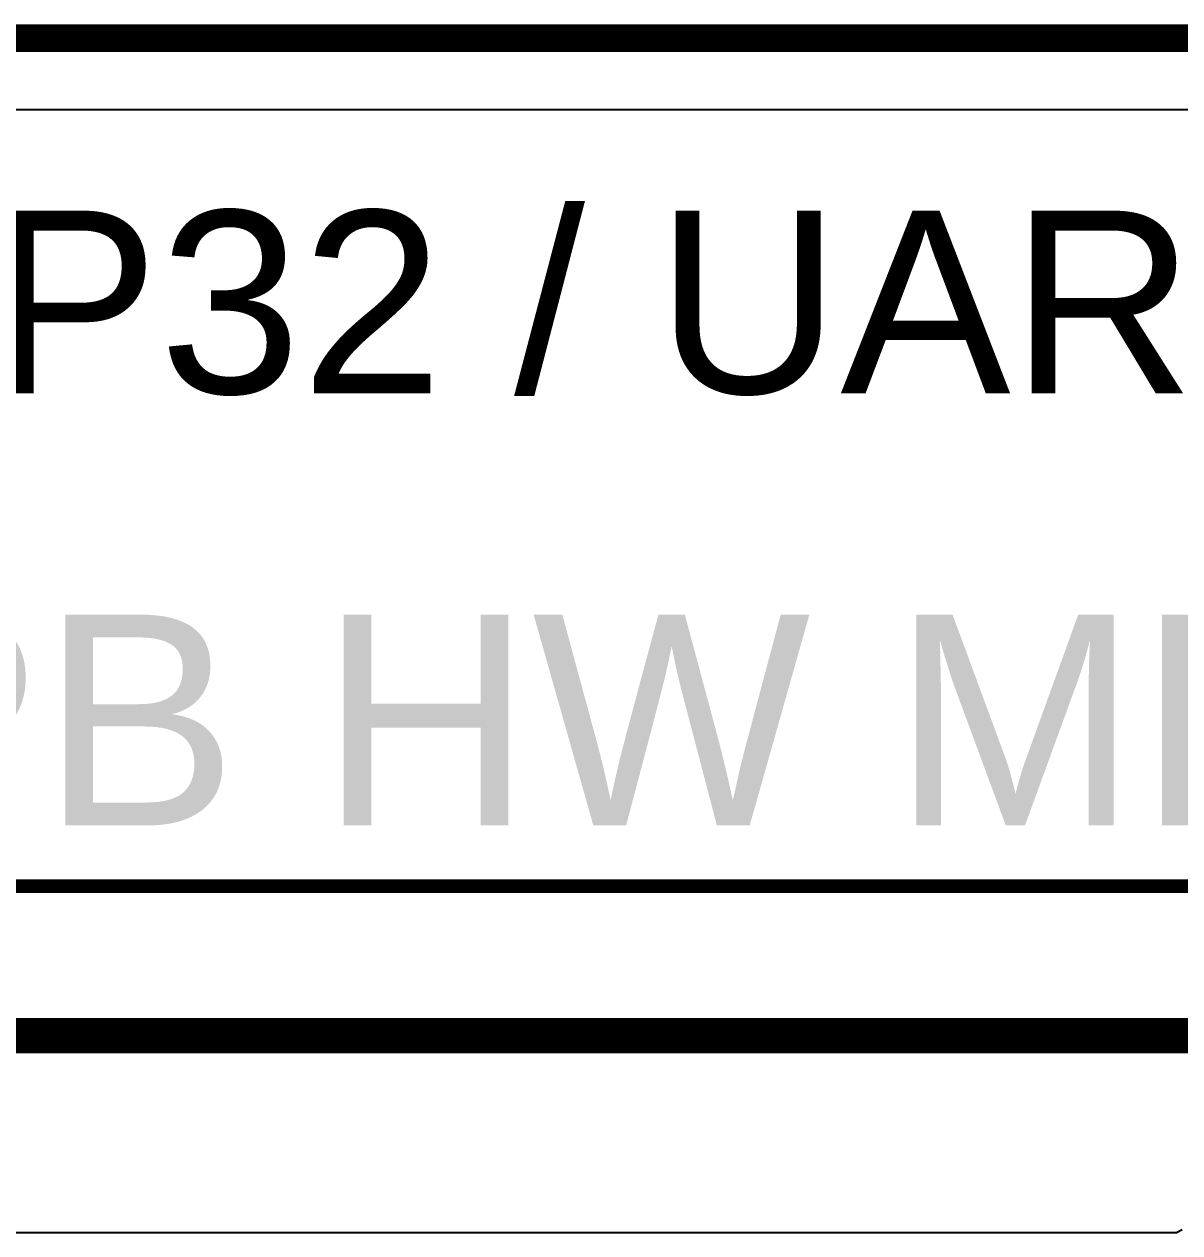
# Model space of a CAD drawing. Header units: inches. Extents: x 1.04 to 3.32, y 2.74 to 3.44.
# Drawn here: x 1.1806 to 1.345, y 3.2436 to 3.4155 of the extents above; entities that cross this region are included whole.
import ezdxf

# ---------------------------------------------------------------- set-up
doc = ezdxf.new("R2010")
doc.units = ezdxf.units.IN
doc.header["$MEASUREMENT"] = 0
for name, color, linetype in [('Board', 56, 'Continuous'), ('Bottom Layer', 5, 'Continuous'), ('Mechanical 13', 56, 'Continuous'), ('Mechanical 15', 56, 'Continuous'), ('Top Layer', 1, 'Continuous'), ('Top Overlay', 2, 'Continuous')]:
    doc.layers.add(name, color=color, linetype=linetype)
doc.styles.add('Arial', font='', dxfattribs={"height": 0.2})
doc.styles.get('Arial').set_extended_font_data('Arial')

# ---------------------------------------------------------------- blocks, each defined once
blk = doc.blocks.new('AMPHENOL_12401598E4_2A_48')
at = {"layer": 'Mechanical 13'}
blk.add_lwpolyline([(-0.1811, -0.37756, 0.005, 0.005, 0), (-0.1811, 0.03386, 0.005, 0.005, 0)], format="xyseb", dxfattribs=at)
at = {"layer": 'Mechanical 15'}
blk.add_lwpolyline([(-0.20236, -0.3874, 0.00197, 0.00197, 0), (-0.20236, 0.04961, 0.00197, 0.00197, 0)], format="xyseb", dxfattribs=at)
at = {"layer": 'Top Overlay'}
blk.add_lwpolyline([(-0.1811, -0.24331, 0.005, 0.005, 0), (-0.1811, -0.08661, 0.005, 0.005, 0)], format="xyseb", dxfattribs=at)
for points in [[(-0.18235, -0.08661, 0.0025, 0.0025, 1), (-0.17985, -0.08661, 0.0025, 0.0025, 1)], [(-0.18235, -0.24331, 0.0025, 0.0025, 1), (-0.17985, -0.24331, 0.0025, 0.0025, 1)]]:
    blk.add_lwpolyline(points, format="xyseb", close=True, dxfattribs=at)

msp = doc.modelspace()

# ---------------------------------------------------------------- linework, layer by layer
at = {"layer": 'Board'}
msp.add_lwpolyline([(1.08425, 3.41355, 0.00394, 0.00394, 0), (3.29411, 3.41355, 0.00394, 0.00394, 0)], format="xyseb", dxfattribs=at)
at = {"layer": 'Bottom Layer'}
for p, q in [((1.09445, 3.40336), (2.402, 3.40336)), ((1.34451, 3.2436), (1.1689, 3.2436)), ((1.3453, 3.24401), (1.34451, 3.2436))]:
    msp.add_line(p, q, dxfattribs=at)
at = {"layer": 'Top Layer'}
for p, q in [((1.09445, 3.40336), (3.28391, 3.40336)), ((1.34451, 3.2436), (1.1689, 3.2436)), ((1.3453, 3.24401), (1.34451, 3.2436))]:
    msp.add_line(p, q, dxfattribs=at)

# ---------------------------------------------------------------- block references
at = {"rotation": 270}
msp.add_blockref('AMPHENOL_12401598E4_2A_48', (1.42874, 3.09055), dxfattribs=at)

# ---------------------------------------------------------------- texts
at = {"layer": 'Top Overlay', "style": 'Arial'}
for s, height, p in [('ESP32 / UART', 0.026, (1.12711, 3.36299)), ('EPB HW ME', 0.03, (1.12711, 3.30155))]:
    msp.add_text(s, height=height, dxfattribs=at).set_placement(p)

doc.saveas('drawing.dxf')
